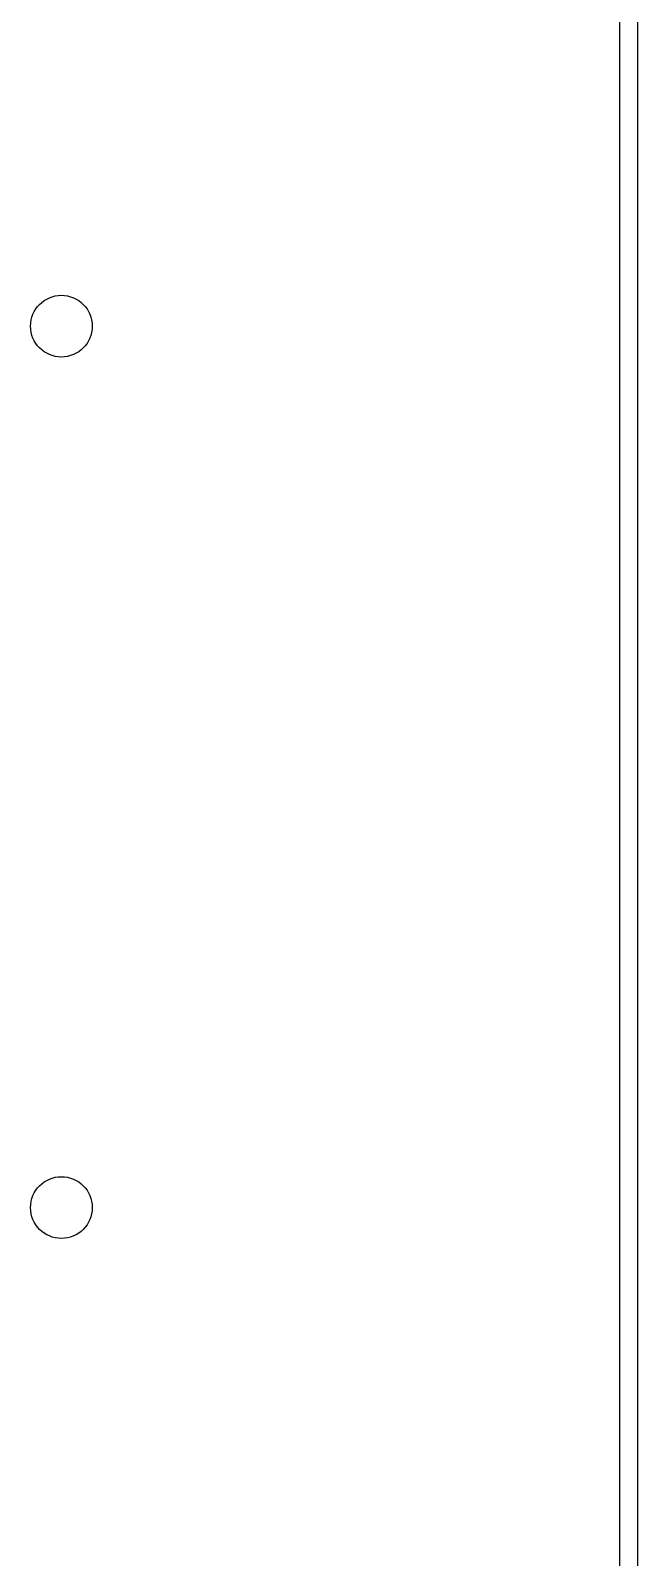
# Model space of a CAD drawing. Header units: inches. Extents: x -0.1 to 2.99, y 0.2 to 2.25.
# Drawn here: x 2.3327 to 2.4681, y 0.8378 to 1.1789 of the extents above; entities that cross this region are included whole.
import ezdxf

# ---------------------------------------------------------------- set-up
doc = ezdxf.new("R2010")
doc.units = ezdxf.units.IN
doc.header["$MEASUREMENT"] = 0
doc.layers.add('BLACK', color=250, linetype='CONTINUOUS')

msp = doc.modelspace()

# ---------------------------------------------------------------- linework, layer by layer
at = {"layer": 'BLACK', "linetype": 'CONTINUOUS'}
for p, q in [((2.46811, 1.61482), (2.46811, 0.41403)), ((2.46417, 0.416), (2.46417, 1.61285))]:
    msp.add_line(p, q, dxfattribs=at)
at = {"layer": 'BLACK'}
for centre in [(2.33954, 1.11285), (2.33954, 1.11285), (2.33954, 0.916), (2.33954, 0.916)]:
    msp.add_circle(centre, 0.00689, dxfattribs=at)

doc.saveas('drawing.dxf')
